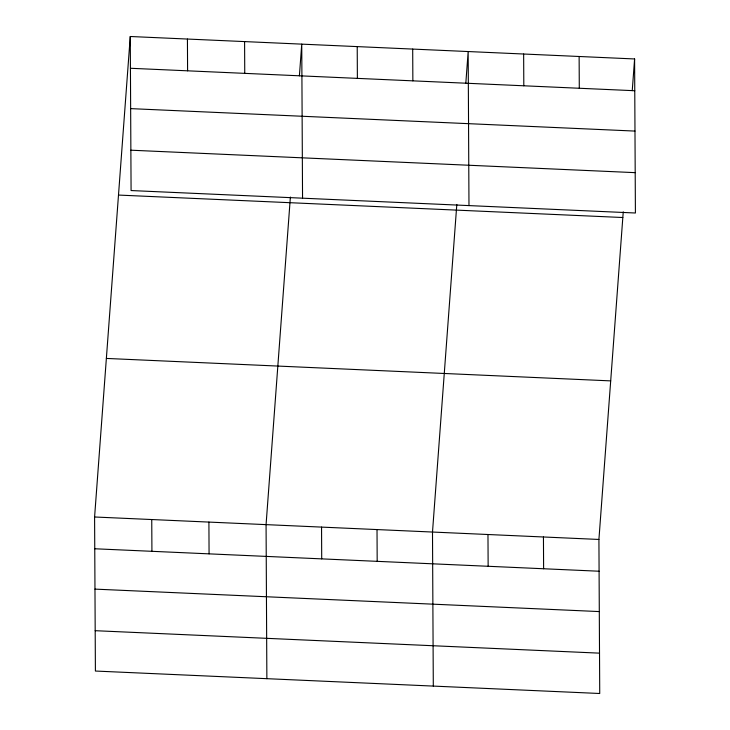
<?xml version="1.0" encoding="UTF-8"?>
<svg xmlns="http://www.w3.org/2000/svg" width="730" height="730" viewBox="0 0 730 730"><rect width="100%" height="100%" fill="white"/><g stroke="black" fill="none" stroke-linecap="round" stroke-linejoin="round"><path stroke-width="1.09" d="M623.247 211.855L598.919 539.452L599.731 693.5L95.402 671.043L94.59 516.995L130.268 36.5L634.598 58.957L635.41 213.005L131.081 190.548L130.268 36.5M290.385 197.036L266.067 524.624L266.87 678.681M299.391 75.847L301.745 44.138L302.548 198.186M456.816 204.446L432.498 532.042L433.301 686.091M465.813 83.256L468.167 51.547L468.979 205.595M632.244 90.675L634.598 58.957M130.433 68.273L634.762 90.73M130.652 108.624L634.981 131.081M130.862 150.197L635.191 172.654M118.497 195.065L622.827 217.522M106.37 358.43L610.7 380.887M94.59 516.995L598.919 539.452M94.763 548.768L599.093 571.225M94.973 589.119L599.303 611.576M95.192 630.693L599.522 653.149M579.127 56.484L579.292 88.257M543.448 536.979L543.613 568.752M523.647 54.02L523.811 85.793M487.969 534.506L488.142 566.279M412.696 49.074L412.861 80.847M377.018 529.569L377.182 561.343M357.216 46.61L357.381 78.384M321.547 527.096L321.711 558.87M244.587 41.592L244.751 73.365M208.908 522.078L209.072 553.851M187.428 39.046L187.592 70.819M151.749 519.532L151.922 551.305"/></g></svg>
